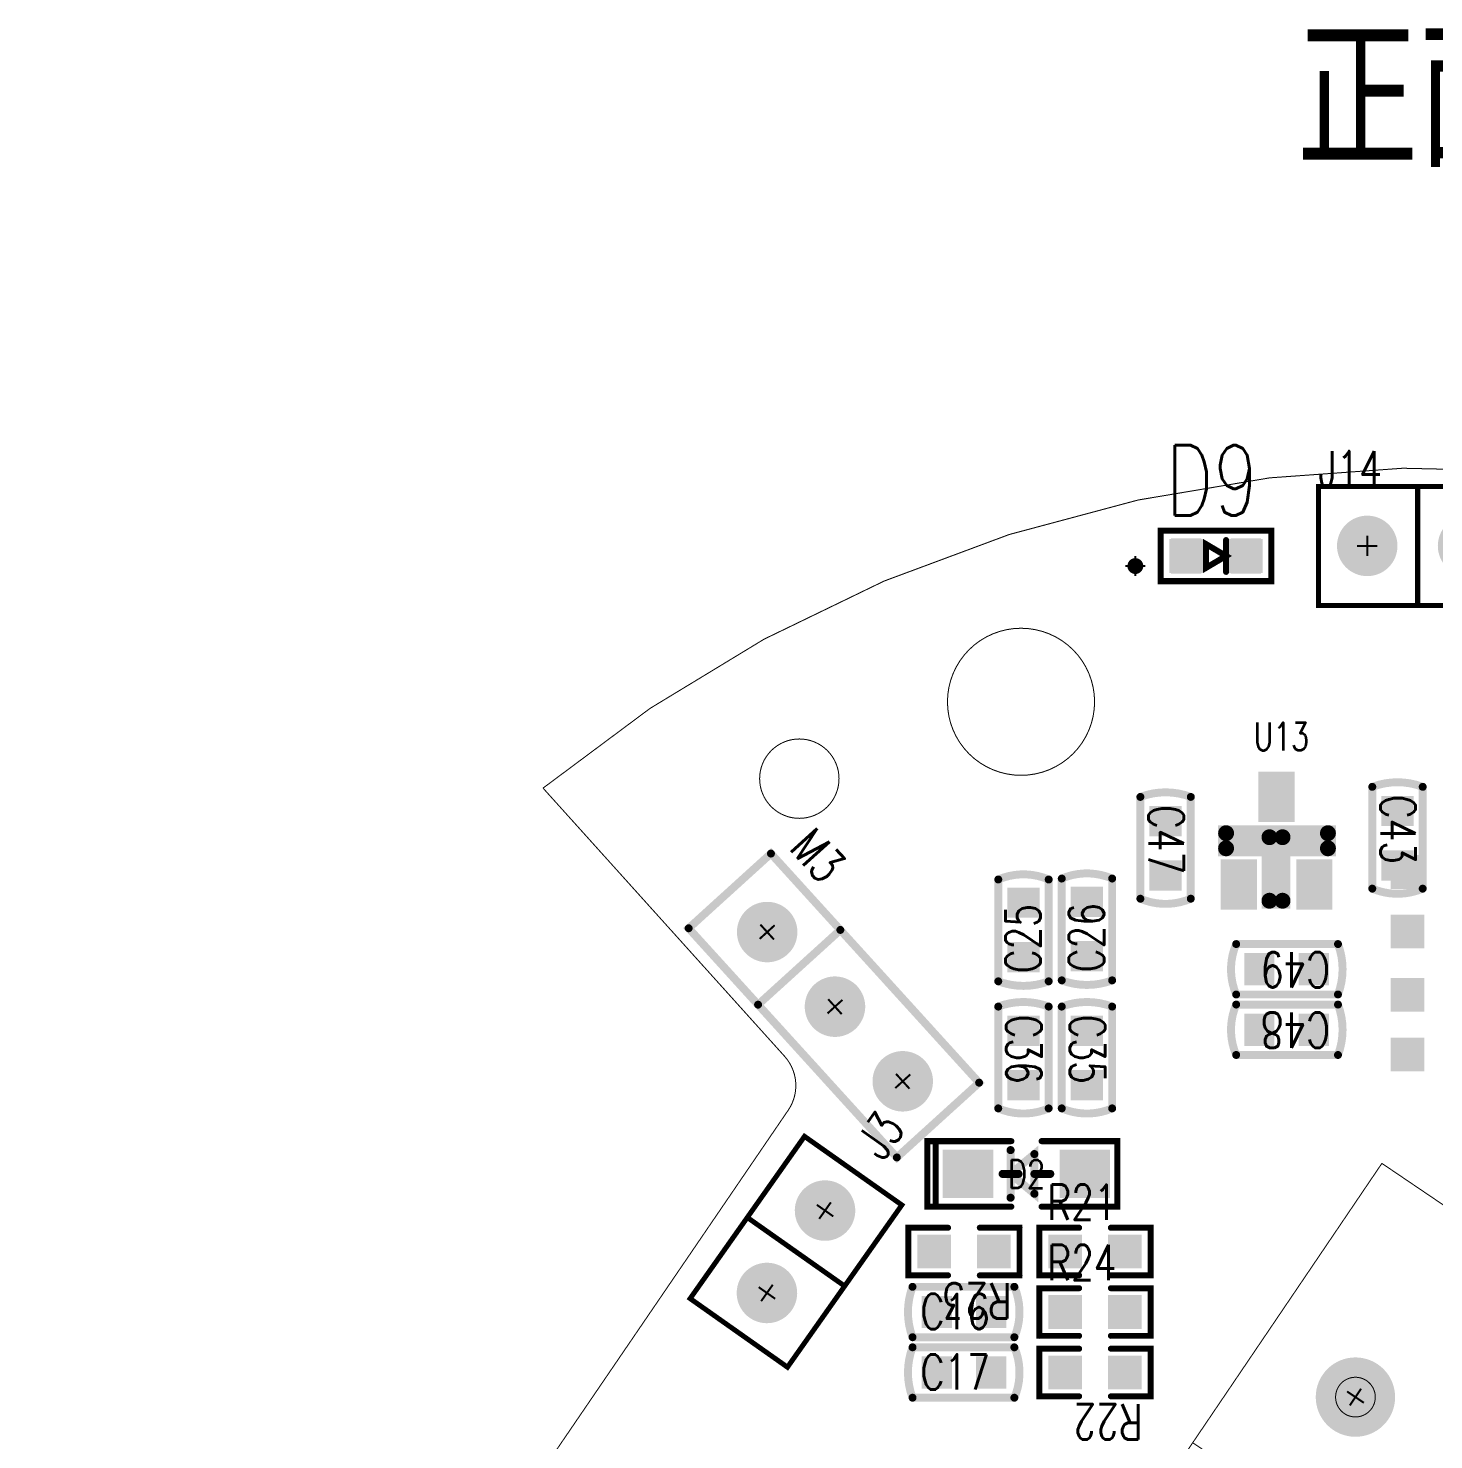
# Model space of a CAD drawing. Extents: x -79 to 36, y -58 to 47.
# Drawn here: x -35.51 to -0.1, y 11.01 to 46.57 of the extents above; entities that cross this region are included whole.
import ezdxf
from ezdxf.enums import TextEntityAlignment as Align

# ---------------------------------------------------------------- set-up
doc = ezdxf.new("R2010")
doc.units = 0
doc.header["$MEASUREMENT"] = 0
doc.linetypes.add('SIG_65', pattern=[2, 1, 1])
doc.layers.get('0').update_dxf_attribs({"linetype": 'CONTINUOUS'})
for name, color, linetype in [('BOARD_CUTOUT_00', 254, 'CONTINUOUS'), ('BOARD_OUTLINE_00', 254, 'CONTINUOUS'), ('DRIL_NPLTE_THRU_01', 5, 'CONTINUOUS'), ('DRIL_PLTE_THRU_01', 5, 'CONTINUOUS'), ('DRIL_SYMBOL', 254, 'CONTINUOUS'), ('PADS_INNER', 186, 'CONTINUOUS'), ('PADS_TOP', 186, 'CONTINUOUS'), ('PADS_XR_21', 176, 'CONTINUOUS'), ('PART_NAME_01', 254, 'CONTINUOUS'), ('PART_TOP_2DLINE_00', 254, 'CONTINUOUS'), ('PART_TOP_2DLINE_01', 254, 'CONTINUOUS'), ('PART_TOP_2DLINE_26', 2, 'CONTINUOUS'), ('VIAPTS', 5, 'CONTINUOUS')]:
    doc.layers.add(name, color=color, linetype=linetype)
doc.styles.add('W0$1', font='simplex', dxfattribs={"width": 0.75})
doc.styles.add('W0$1016', font='simplex', dxfattribs={"width": 0.75})
doc.styles.add('W0$127', font='simplex', dxfattribs={"width": 0.75})
doc.styles.add('W0$254', font='simplex', dxfattribs={"width": 0.75})

# ---------------------------------------------------------------- blocks, each defined once
blk = doc.blocks.new('SMOOTH_0$0254')
at = {"const_width": 0.0127}
blk.add_lwpolyline([(-0.00635, 0, 1), (0.00635, 0, 1)], format="xyb", close=True, dxfattribs=at)
blk = doc.blocks.new('BOARD_354')
at = {"layer": 'BOARD_CUTOUT_00', "const_width": 0.0254}
for points in [[(4.102, 8.934, 1), (7.808, 8.934, 1)], [(-0.63, 6.997, 1), (1.37, 6.997, 1)]]:
    blk.add_lwpolyline(points, format="xyb", close=True, dxfattribs=at)
at = {"layer": 'BOARD_OUTLINE_00', "const_width": 0.0254}
blk.add_lwpolyline([(0, 0, -0.345792), (0.091, -1.356), (-7.655, -12.712, -0.342864), (-8.94, -13.126), (-17.417, -10.04, 0.397948), (3.974, -53.9), (7.976, -41.585, -0.500217), (9.642, -41.016), (22.929, -50.08, -0.202089), (23.393, -50.797), (24.189, -55.314, 0.397948), (51.476, -14.856), (46.682, -15.877, -0.204816), (45.833, -15.71), (32.713, -6.76, -0.496948), (32.626, -5.009), (42.594, 3.355, 0.397948), (-6.086, 6.759)], format="xyb", close=True, dxfattribs=at)
at = {"layer": 'BOARD_OUTLINE_00'}
for p in [(0, 0), (0.091, -1.356)]:
    blk.add_blockref('SMOOTH_0$0254', p, dxfattribs=at)
blk = doc.blocks.new('PART_BODY_TOP_8')
at = {"layer": 'PART_TOP_2DLINE_01', "const_width": 0.0254}
for points in [[(-18, 8.5), (18, 8.5)], [(-18, -8.5), (-18, 8.5)], [(0, 8.5), (0, 0), (18, 0)], [(18, 8.5), (18, -8.5)], [(-18, 5.255), (-18, 5.255)], [(18, 4.91), (18, 4.91)], [(18, -8.5), (-18, -8.5)]]:
    blk.add_lwpolyline(points, dxfattribs=at)
for points in [[(-15.75, 3.25, 1), (-14.75, 3.25, 1)], [(14.75, 3.25, 1), (15.75, 3.25, 1)], [(-15.75, -3.25, 1), (-14.75, -3.25, 1)], [(14.75, -3.25, 1), (15.75, -3.25, 1)]]:
    blk.add_lwpolyline(points, format="xyb", close=True, dxfattribs=at)
at = {"layer": 'PART_TOP_2DLINE_01'}
for p in [(-18, 8.5), (-18, 8.5), (0, 8.5), (18, 8.5), (18, 8.5), (-18, 5.255), (-18, 5.255), (18, 4.91), (18, 4.91), (0, 0), (18, 0), (-18, -8.5), (-18, -8.5), (18, -8.5), (18, -8.5)]:
    blk.add_blockref('SMOOTH_0$0254', p, dxfattribs=at)
blk = doc.blocks.new('DRIL_SYMBOL_0$889')
at = {"layer": 'DRIL_SYMBOL', "const_width": 0.0508}
for points in [[(-0.254, 0), (0.254, 0)], [(0, -0.254), (0, 0.254)]]:
    blk.add_lwpolyline(points, dxfattribs=at)
blk = doc.blocks.new('DRIL_HOLE_0$889')
at = {"const_width": 0.4445}
blk.add_lwpolyline([(-0.22225, 0, 1), (0.22225, 0, 1)], format="xyb", close=True, dxfattribs=at)
blk.add_blockref('DRIL_SYMBOL_0$889', (0, 0))
blk = doc.blocks.new('PAD_13')
at = {"const_width": 1}
blk.add_lwpolyline([(0, -0.5, 1), (0, 0.5, 1)], format="xyb", close=True, dxfattribs=at)
blk = doc.blocks.new('STK_TOP_72')
at = {"layer": 'DRIL_PLTE_THRU_01'}
blk.add_blockref('DRIL_HOLE_0$889', (0, 0), dxfattribs=at)
at = {"layer": 'PADS_INNER'}
blk.add_blockref('PAD_13', (0, 0), dxfattribs=at)
at = {"layer": 'PADS_TOP'}
blk.add_blockref('PAD_13', (0, 0), dxfattribs=at)
blk = doc.blocks.new('SYM_TOP_8')
for name, p in [('PART_BODY_TOP_8', (0, 0)), ('STK_TOP_72', (-15.25, 3.25)), ('STK_TOP_72', (15.25, 3.25)), ('STK_TOP_72', (-15.25, -3.25)), ('STK_TOP_72', (15.25, -3.25))]:
    blk.add_blockref(name, p)
blk = doc.blocks.new('PART_TOP_4')
blk.add_blockref('SYM_TOP_8', (0, 0))
at = {"layer": 'PART_NAME_01', "style": 'W0$127', "width": 0.75}
blk.add_text('U14', height=0.889, dxfattribs=at).set_placement((-1.016, -2.54))
blk = doc.blocks.new('SMOOTH_0$199898')
at = {"const_width": 0.099949}
blk.add_lwpolyline([(-0.049974, 0, 1), (0.049974, 0, 1)], format="xyb", close=True, dxfattribs=at)
blk = doc.blocks.new('PART_BODY_TOP_4')
at = {"layer": 'PART_TOP_2DLINE_01', "const_width": 0.2}
blk.add_lwpolyline([(-1.4, 1.4), (6.4, 1.4), (6.4, -1.4), (-1.4, -1.4)], close=True, dxfattribs=at)
blk.add_lwpolyline([(1.2, 1.4), (1.2, -1.4)], dxfattribs=at)
at = {"layer": 'PART_TOP_2DLINE_01'}
for p in [(-1.4, 1.4), (1.2, 1.4), (6.4, 1.4), (-1.4, -1.4), (1.2, -1.4), (6.4, -1.4)]:
    blk.add_blockref('SMOOTH_0$199898', p, dxfattribs=at)
blk = doc.blocks.new('DRIL_SYMBOL_0$9')
at = {"layer": 'DRIL_SYMBOL', "const_width": 0.0508}
for points in [[(-0.254, 0), (0.254, 0)], [(0, -0.254), (0, 0.254)]]:
    blk.add_lwpolyline(points, dxfattribs=at)
blk = doc.blocks.new('DRIL_HOLE_0$9')
at = {"const_width": 0.45}
blk.add_lwpolyline([(-0.225, 0, 1), (0.225, 0, 1)], format="xyb", close=True, dxfattribs=at)
blk.add_blockref('DRIL_SYMBOL_0$9', (0, 0))
blk = doc.blocks.new('PAD_16')
at = {"const_width": 0.6}
blk.add_lwpolyline([(0, -0.3, 1), (0, 0.3, 1)], format="xyb", close=True, dxfattribs=at)
blk = doc.blocks.new('PAD_2')
at = {"const_width": 0.762}
blk.add_lwpolyline([(0, -0.381, 1), (0, 0.381, 1)], format="xyb", close=True, dxfattribs=at)
blk = doc.blocks.new('STK_TOP_22')
at = {"layer": 'DRIL_PLTE_THRU_01'}
blk.add_blockref('DRIL_HOLE_0$9', (0, 0), dxfattribs=at)
at = {"layer": 'PADS_INNER'}
blk.add_blockref('PAD_16', (0, 0), dxfattribs=at)
at = {"layer": 'PADS_TOP'}
blk.add_blockref('PAD_2', (0, 0), dxfattribs=at)
blk = doc.blocks.new('SYM_TOP_4')
for name, p in [('PART_BODY_TOP_4', (0, 0)), ('STK_TOP_22', (0, 0)), ('STK_TOP_22', (2.54, 0)), ('STK_TOP_22', (5.08, 0))]:
    blk.add_blockref(name, p)
blk = doc.blocks.new('PART_TOP_10')
blk.add_blockref('SYM_TOP_4', (0, 0))
at = {"layer": 'PART_NAME_01', "style": 'W0$127', "width": 0.75}
blk.add_text('M3', height=0.889, dxfattribs=at).set_placement((-1.2, 1.8))
blk = doc.blocks.new('PART_BODY_TOP_14')
at = {"layer": 'PART_TOP_2DLINE_00', "const_width": 0.2}
blk.add_lwpolyline([(-0.635, -1.295, 0.182182), (0.635, -1.295), (0.635, 1.27, 0.204816), (-0.635, 1.27)], format="xyb", close=True, dxfattribs=at)
at = {"layer": 'PART_TOP_2DLINE_00'}
for p in [(-0.635, 1.27), (0.635, 1.27), (-0.635, -1.295), (0.635, -1.295)]:
    blk.add_blockref('SMOOTH_0$199898', p, dxfattribs=at)
blk = doc.blocks.new('DRIL_HOLE_0')
blk.add_lwpolyline([(0, 0, 1), (0, 0, 1)], format="xyb", close=True)
blk = doc.blocks.new('PAD_3')
blk.add_lwpolyline([(0, 0, 1), (0, 0, 1)], format="xyb", close=True)
blk = doc.blocks.new('PAD_18')
at = {"const_width": 0.762}
blk.add_lwpolyline([(-0.4064, 0), (0.4064, 0)], dxfattribs=at)
blk = doc.blocks.new('STK_TOP_3')
at = {"layer": 'DRIL_NPLTE_THRU_01'}
blk.add_blockref('DRIL_HOLE_0', (0, 0), dxfattribs=at)
at = {"layer": 'PADS_INNER'}
blk.add_blockref('PAD_3', (0, 0), dxfattribs=at)
at = {"layer": 'PADS_TOP'}
blk.add_blockref('PAD_18', (0, 0), dxfattribs=at)
blk = doc.blocks.new('SYM_TOP_14')
for name, p in [('PART_BODY_TOP_14', (0, 0)), ('STK_TOP_3', (0, 0.6858)), ('STK_TOP_3', (0, -0.6858))]:
    blk.add_blockref(name, p)
blk = doc.blocks.new('PART_TOP_18')
blk.add_blockref('SYM_TOP_14', (0, 0))
at = {"layer": 'PART_NAME_01', "style": 'W0$127', "width": 0.75}
blk.add_text('C16', height=0.889, rotation=90, dxfattribs=at).set_placement((0.4318, -1.0922))
blk = doc.blocks.new('PART_TOP_19')
blk.add_blockref('SYM_TOP_14', (0, 0))
at = {"layer": 'PART_NAME_01', "style": 'W0$127', "width": 0.75}
blk.add_text('C17', height=0.889, rotation=90, dxfattribs=at).set_placement((0.4318, -1.0922))
blk = doc.blocks.new('PART_TOP_27')
blk.add_blockref('SYM_TOP_14', (0, 0))
at = {"layer": 'PART_NAME_01', "style": 'W0$127', "width": 0.75}
blk.add_text('C35', height=0.889, rotation=90, dxfattribs=at).set_placement((0.4318, -1.0922))
blk = doc.blocks.new('PART_TOP_28')
blk.add_blockref('SYM_TOP_14', (0, 0))
at = {"layer": 'PART_NAME_01', "style": 'W0$127', "width": 0.75}
blk.add_text('C36', height=0.889, rotation=90, dxfattribs=at).set_placement((0.4318, -1.0922))
blk = doc.blocks.new('SMOOTH_0$127')
at = {"const_width": 0.0635}
blk.add_lwpolyline([(-0.03175, 0, 1), (0.03175, 0, 1)], format="xyb", close=True, dxfattribs=at)
blk = doc.blocks.new('PART_BODY_TOP_20')
at = {"layer": 'PART_TOP_2DLINE_01', "const_width": 0.127}
blk.add_lwpolyline([(-2.5, 1.5), (2.5, 1.5), (2.5, -1.5), (-2.5, -1.5)], close=True, dxfattribs=at)
blk.add_lwpolyline([(0, 1.5), (0, -1.5)], dxfattribs=at)
at = {"layer": 'PART_TOP_2DLINE_01'}
for p in [(-2.5, 1.5), (0, 1.5), (2.5, 1.5), (-2.5, -1.5), (0, -1.5), (2.5, -1.5)]:
    blk.add_blockref('SMOOTH_0$127', p, dxfattribs=at)
blk = doc.blocks.new('STK_TOP_13')
at = {"layer": 'DRIL_PLTE_THRU_01'}
blk.add_blockref('DRIL_HOLE_0$889', (0, 0), dxfattribs=at)
at = {"layer": 'PADS_INNER'}
blk.add_blockref('PAD_2', (0, 0), dxfattribs=at)
at = {"layer": 'PADS_TOP'}
blk.add_blockref('PAD_2', (0, 0), dxfattribs=at)
blk = doc.blocks.new('SYM_TOP_20')
for name, p in [('PART_BODY_TOP_20', (0, 0)), ('STK_TOP_13', (-1.27, 0)), ('STK_TOP_13', (1.27, 0))]:
    blk.add_blockref(name, p)
blk = doc.blocks.new('PART_TOP_37')
blk.add_blockref('SYM_TOP_20', (0, 0))
at = {"layer": 'PART_NAME_01', "style": 'W0$127', "width": 0.75}
blk.add_text('J3', height=0.889, dxfattribs=at).set_placement((3.108, -0.486))
blk = doc.blocks.new('SMOOTH_0$40005')
at = {"const_width": 0.200025}
blk.add_lwpolyline([(-0.100012, 0, 1), (0.100012, 0, 1)], format="xyb", close=True, dxfattribs=at)
blk = doc.blocks.new('PART_BODY_TOP_32')
at = {"layer": 'PART_TOP_2DLINE_01', "const_width": 0.4001}
for points in [[(-1.27, 0.127), (1.2954, 0.127), (1.2954, -0.254), (-1.27, -0.254)], [(-0.1778, 0.0254), (0.1524, 0.0254), (0.1524, -1.5748), (-0.1778, -1.5748)]]:
    blk.add_lwpolyline(points, close=True, dxfattribs=at)
at = {"layer": 'PART_TOP_2DLINE_01'}
for p in [(-1.27, 0.127), (-0.1778, 0.0254), (0.1524, 0.0254), (1.2954, 0.127), (-1.27, -0.254), (1.2954, -0.254), (-0.1778, -1.5748), (0.1524, -1.5748)]:
    blk.add_blockref('SMOOTH_0$40005', p, dxfattribs=at)
blk = doc.blocks.new('PAD_26')
at = {"const_width": 0.914}
blk.add_lwpolyline([(-0.635, 0), (0.635, 0)], dxfattribs=at)
blk = doc.blocks.new('STK_TOP_23')
at = {"layer": 'DRIL_PLTE_THRU_01'}
blk.add_blockref('DRIL_HOLE_0', (0, 0), dxfattribs=at)
at = {"layer": 'PADS_INNER'}
blk.add_blockref('PAD_3', (0, 0), dxfattribs=at)
at = {"layer": 'PADS_TOP', "rotation": 90}
blk.add_blockref('PAD_26', (0, 0), dxfattribs=at)
blk = doc.blocks.new('SYM_TOP_32')
for name, p in [('STK_TOP_23', (0, 1.0414)), ('PART_BODY_TOP_32', (0, 0)), ('STK_TOP_23', (-0.9525, -1.1684)), ('STK_TOP_23', (0.9525, -1.1684))]:
    blk.add_blockref(name, p)
blk = doc.blocks.new('PART_TOP_64')
blk.add_blockref('SYM_TOP_32', (0, 0))
at = {"layer": 'PART_NAME_01', "style": 'W0$1', "width": 0.75}
blk.add_text('U13', height=0.7, dxfattribs=at).set_placement((-0.577, 2.213))
blk = doc.blocks.new('STK_BOT_41')
at = {"layer": 'DRIL_PLTE_THRU_01'}
blk.add_blockref('DRIL_HOLE_0', (0, 0), dxfattribs=at)
at = {"layer": 'PADS_INNER'}
blk.add_blockref('PAD_3', (0, 0), dxfattribs=at)
at = {"layer": 'PADS_TOP'}
blk.add_blockref('PAD_3', (0, 0), dxfattribs=at)
blk = doc.blocks.new('STK_BOT_42')
at = {"layer": 'DRIL_PLTE_THRU_01'}
blk.add_blockref('DRIL_HOLE_0', (0, 0), dxfattribs=at)
at = {"layer": 'PADS_INNER'}
blk.add_blockref('PAD_3', (0, 0), dxfattribs=at)
at = {"layer": 'PADS_TOP'}
blk.add_blockref('PAD_3', (0, 0), dxfattribs=at)
blk = doc.blocks.new('SYM_BOT_33')
for name, p in [('STK_BOT_41', (0, 0)), ('STK_BOT_42', (5.594, -0.045)), ('STK_BOT_41', (0, -1.375)), ('STK_BOT_42', (5.594, -1.315)), ('STK_BOT_42', (0.006, -2.585)), ('STK_BOT_42', (5.594, -2.585)), ('STK_BOT_42', (0.006, -3.855)), ('STK_BOT_42', (5.594, -3.855))]:
    blk.add_blockref(name, p)
blk = doc.blocks.new('PART_BOT_66')
blk.add_blockref('SYM_BOT_33', (0, 0))
blk = doc.blocks.new('PART_TOP_71')
blk.add_blockref('SYM_TOP_20', (0, 0))
at = {"layer": 'PART_NAME_01', "style": 'W0$127', "width": 0.75}
blk.add_text('J14', height=0.889, dxfattribs=at).set_placement((-2.5, 1.5))
blk = doc.blocks.new('SMOOTH_0$15011')
at = {"const_width": 0.0751}
blk.add_lwpolyline([(-0.038, 0, 1), (0.038, 0, 1)], format="xyb", close=True, dxfattribs=at)
blk = doc.blocks.new('PART_BODY_TOP_25')
at = {"layer": 'PART_TOP_2DLINE_01', "const_width": 0.15}
for points in [[(-0.4, 0.6), (-1.4, 0.6), (-1.4, -0.6), (-0.4, -0.6)], [(0.4, -0.6), (1.4, -0.6), (1.4, 0.6), (0.4, 0.6)]]:
    blk.add_lwpolyline(points, dxfattribs=at)
at = {"layer": 'PART_TOP_2DLINE_01'}
for p in [(-1.4, 0.6), (-0.4, 0.6), (0.4, 0.6), (1.4, 0.6), (-1.4, -0.6), (-0.4, -0.6), (0.4, -0.6), (1.4, -0.6)]:
    blk.add_blockref('SMOOTH_0$15011', p, dxfattribs=at)
blk = doc.blocks.new('PAD_22')
at = {"const_width": 0.85}
blk.add_lwpolyline([(-0.425, 0), (0.425, 0)], dxfattribs=at)
blk = doc.blocks.new('PAD_23')
at = {"const_width": 0.8}
blk.add_lwpolyline([(-0.4, 0), (0.4, 0)], dxfattribs=at)
blk = doc.blocks.new('STK_TOP_7')
at = {"layer": 'DRIL_PLTE_THRU_01'}
blk.add_blockref('DRIL_HOLE_0', (0, 0), dxfattribs=at)
at = {"layer": 'PADS_INNER'}
blk.add_blockref('PAD_3', (0, 0), dxfattribs=at)
at = {"layer": 'PADS_TOP'}
blk.add_blockref('PAD_23', (0, 0), dxfattribs=at)
at = {"layer": 'PADS_XR_21'}
blk.add_blockref('PAD_22', (0, 0), dxfattribs=at)
blk = doc.blocks.new('SYM_TOP_25')
for name, p in [('STK_TOP_7', (-0.75, 0)), ('PART_BODY_TOP_25', (0, 0)), ('STK_TOP_7', (0.75, 0))]:
    blk.add_blockref(name, p)
blk = doc.blocks.new('PART_TOP_73')
blk.add_blockref('SYM_TOP_25', (0, 0))
at = {"layer": 'PART_NAME_01', "style": 'W0$127', "width": 0.75}
blk.add_text('R21', height=0.889, dxfattribs=at).set_placement((-1.2, 0.8))
blk = doc.blocks.new('PART_TOP_79')
blk.add_blockref('SYM_TOP_14', (0, 0))
at = {"layer": 'PART_NAME_01', "style": 'W0$127', "width": 0.75}
blk.add_text('C25', height=0.889, rotation=90, dxfattribs=at).set_placement((0.4318, -1.0922))
blk = doc.blocks.new('PART_TOP_80')
blk.add_blockref('SYM_TOP_14', (0, 0))
at = {"layer": 'PART_NAME_01', "style": 'W0$127', "width": 0.75}
blk.add_text('C26', height=0.889, rotation=90, dxfattribs=at).set_placement((0.4318, -1.0922))
blk = doc.blocks.new('PART_TOP_89')
blk.add_blockref('SYM_TOP_14', (0, 0))
at = {"layer": 'PART_NAME_01', "style": 'W0$127', "width": 0.75}
blk.add_text('C43', height=0.889, rotation=90, dxfattribs=at).set_placement((0.4318, -1.0922))
blk = doc.blocks.new('PART_TOP_92')
blk.add_blockref('SYM_TOP_14', (0, 0))
at = {"layer": 'PART_NAME_01', "style": 'W0$127', "width": 0.75}
blk.add_text('C47', height=0.889, rotation=90, dxfattribs=at).set_placement((0.4318, -1.0922))
blk = doc.blocks.new('PART_TOP_93')
blk.add_blockref('SYM_TOP_14', (0, 0))
at = {"layer": 'PART_NAME_01', "style": 'W0$127', "width": 0.75}
blk.add_text('C48', height=0.889, rotation=90, dxfattribs=at).set_placement((0.4318, -1.0922))
blk = doc.blocks.new('PART_TOP_94')
blk.add_blockref('SYM_TOP_14', (0, 0))
at = {"layer": 'PART_NAME_01', "style": 'W0$127', "width": 0.75}
blk.add_text('C49', height=0.889, rotation=90, dxfattribs=at).set_placement((0.4318, -1.0922))
blk = doc.blocks.new('PART_TOP_100')
blk.add_blockref('SYM_TOP_25', (0, 0))
at = {"layer": 'PART_NAME_01', "style": 'W0$127', "width": 0.75}
blk.add_text('R22', height=0.889, dxfattribs=at).set_placement((-1.2, 0.8))
blk = doc.blocks.new('PART_TOP_101')
blk.add_blockref('SYM_TOP_25', (0, 0))
at = {"layer": 'PART_NAME_01', "style": 'W0$127', "width": 0.75}
blk.add_text('R23', height=0.889, dxfattribs=at).set_placement((-1.2, 0.8))
blk = doc.blocks.new('PART_TOP_102')
blk.add_blockref('SYM_TOP_25', (0, 0))
at = {"layer": 'PART_NAME_01', "style": 'W0$127', "width": 0.75}
blk.add_text('R24', height=0.889, dxfattribs=at).set_placement((-1.2, 0.8))
blk = doc.blocks.new('STK_BOT_7')
at = {"layer": 'DRIL_PLTE_THRU_01'}
blk.add_blockref('DRIL_HOLE_0', (0, 0), dxfattribs=at)
at = {"layer": 'PADS_INNER'}
blk.add_blockref('PAD_3', (0, 0), dxfattribs=at)
at = {"layer": 'PADS_TOP'}
blk.add_blockref('PAD_3', (0, 0), dxfattribs=at)
at = {"layer": 'PADS_XR_21'}
blk.add_blockref('PAD_22', (0, 0), dxfattribs=at)
blk = doc.blocks.new('SYM_BOT_25')
for p in [(-0.75, 0), (0.75, 0)]:
    blk.add_blockref('STK_BOT_7', p)
blk = doc.blocks.new('PART_BOT_103')
blk.add_blockref('SYM_BOT_25', (0, 0))
blk = doc.blocks.new('PART_BOT_104')
blk.add_blockref('SYM_BOT_25', (0, 0))
blk = doc.blocks.new('PART_BOT_109')
blk.add_blockref('SYM_BOT_25', (0, 0))
blk = doc.blocks.new('SMOOTH_0$1524')
at = {"const_width": 0.0762}
blk.add_lwpolyline([(-0.0381, 0, 1), (0.0381, 0, 1)], format="xyb", close=True, dxfattribs=at)
blk = doc.blocks.new('PART_BODY_TOP_355')
at = {"layer": 'PART_TOP_2DLINE_00', "const_width": 0.152}
for points in [[(0.254, 0), (-0.254, 0.3), (-0.254, -0.3), (0.254, 0)], [(0.254, 0.4), (0.254, -0.4)]]:
    blk.add_lwpolyline(points, dxfattribs=at)
at = {"layer": 'PART_TOP_2DLINE_01', "const_width": 0.152}
blk.add_lwpolyline([(-1.397, 0.635), (1.397, 0.635), (1.397, -0.635), (-1.397, -0.635)], close=True, dxfattribs=at)
at = {"layer": 'PART_TOP_2DLINE_00'}
for p in [(-0.254, 0.3), (0.254, 0.4), (0.254, 0), (0.254, 0), (-0.254, -0.3), (0.254, -0.4)]:
    blk.add_blockref('SMOOTH_0$1524', p, dxfattribs=at)
at = {"layer": 'PART_TOP_2DLINE_01'}
for p in [(-1.397, 0.635), (1.397, 0.635), (-1.397, -0.635), (1.397, -0.635)]:
    blk.add_blockref('SMOOTH_0$1524', p, dxfattribs=at)
blk = doc.blocks.new('PAD_32')
at = {"const_width": 0.762}
blk.add_lwpolyline([(-0.4445, 0), (0.4445, 0)], dxfattribs=at)
blk = doc.blocks.new('STK_TOP_6')
at = {"layer": 'DRIL_PLTE_THRU_01'}
blk.add_blockref('DRIL_HOLE_0', (0, 0), dxfattribs=at)
at = {"layer": 'PADS_INNER'}
blk.add_blockref('PAD_3', (0, 0), dxfattribs=at)
at = {"layer": 'PADS_TOP', "rotation": 90}
blk.add_blockref('PAD_32', (0, 0), dxfattribs=at)
blk = doc.blocks.new('SYM_TOP_36')
for name, p in [('STK_TOP_6', (-0.75, 0)), ('STK_TOP_6', (0.75, 0)), ('PART_BODY_TOP_355', (0, 0))]:
    blk.add_blockref(name, p)
blk = doc.blocks.new('PART_TOP_119')
blk.add_blockref('SYM_TOP_36', (0, 0))
at = {"layer": 'PART_NAME_01', "style": 'W0$254', "width": 0.75}
blk.add_text('D9', height=1.778, dxfattribs=at).set_placement((-1.27, 1.016))
blk = doc.blocks.new('SMOOTH_0$2032')
at = {"const_width": 0.1016}
blk.add_lwpolyline([(-0.0508, 0, 1), (0.0508, 0, 1)], format="xyb", close=True, dxfattribs=at)
blk = doc.blocks.new('PART_BODY_TOP_356')
at = {"layer": 'PART_TOP_2DLINE_01', "const_width": 0.1524}
for points in [[(-0.381, 0.8255), (-2.286, 0.8255), (-2.286, -0.8255), (-0.381, -0.8255)], [(0.381, 0.8255), (2.286, 0.8255), (2.286, -0.8255), (0.381, -0.8255)], [(2.0955, 0.8255), (2.5, 0.8255), (2.5, -0.8255), (2.0955, -0.8255)]]:
    blk.add_lwpolyline(points, dxfattribs=at)
at = {"layer": 'PART_TOP_2DLINE_26', "const_width": 0.2032}
blk.add_lwpolyline([(-0.2, 0.5), (0.4, 0), (-0.2, -0.5)], close=True, dxfattribs=at)
for points in [[(0.4, -0.6), (0.4, 0.6)], [(-0.2, 0), (-0.6, 0)], [(0.2, 0), (0.6, 0)]]:
    blk.add_lwpolyline(points, dxfattribs=at)
at = {"layer": 'PART_TOP_2DLINE_01'}
for p in [(-2.286, 0.8255), (-0.381, 0.8255), (0.381, 0.8255), (2.0955, 0.8255), (2.286, 0.8255), (2.5, 0.8255), (-2.286, -0.8255), (-0.381, -0.8255), (0.381, -0.8255), (2.0955, -0.8255), (2.286, -0.8255), (2.5, -0.8255)]:
    blk.add_blockref('SMOOTH_0$1524', p, dxfattribs=at)
at = {"layer": 'PART_TOP_2DLINE_26'}
for p in [(-0.2, 0.5), (0.4, 0.6), (-0.6, 0), (-0.2, 0), (0.2, 0), (0.4, 0), (0.6, 0), (-0.2, -0.5), (0.4, -0.6)]:
    blk.add_blockref('SMOOTH_0$2032', p, dxfattribs=at)
blk = doc.blocks.new('PAD_33')
at = {"const_width": 1.219}
blk.add_lwpolyline([(-0.635, 0), (0.635, 0)], dxfattribs=at)
blk = doc.blocks.new('STK_TOP_89')
at = {"layer": 'DRIL_PLTE_THRU_01'}
blk.add_blockref('DRIL_HOLE_0', (0, 0), dxfattribs=at)
at = {"layer": 'PADS_INNER'}
blk.add_blockref('PAD_3', (0, 0), dxfattribs=at)
at = {"layer": 'PADS_TOP'}
blk.add_blockref('PAD_33', (0, 0), dxfattribs=at)
blk = doc.blocks.new('SYM_TOP_37')
for name, p in [('PART_BODY_TOP_356', (0, 0)), ('STK_TOP_89', (-1.4732, 0)), ('STK_TOP_89', (1.4732, 0))]:
    blk.add_blockref(name, p)
blk = doc.blocks.new('PART_TOP_125')
blk.add_blockref('SYM_TOP_37', (0, 0))
at = {"layer": 'PART_NAME_01', "style": 'W0$1016', "width": 0.75}
blk.add_text('D2', height=0.7112, rotation=180, dxfattribs=at).set_placement((0, 0), align=Align.MIDDLE_CENTER)
blk = doc.blocks.new('DRIL_SYMBOL_0$2')
at = {"layer": 'DRIL_SYMBOL', "const_width": 0.0508}
for points in [[(-0.254, 0), (0.254, 0)], [(0, -0.254), (0, 0.254)]]:
    blk.add_lwpolyline(points, dxfattribs=at)
blk = doc.blocks.new('DRIL_HOLE_0$2')
at = {"const_width": 0.1}
blk.add_lwpolyline([(-0.05, 0, 1), (0.05, 0, 1)], format="xyb", close=True, dxfattribs=at)
blk.add_blockref('DRIL_SYMBOL_0$2', (0, 0))
blk = doc.blocks.new('PAD_45')
at = {"const_width": 0.2}
blk.add_lwpolyline([(0, -0.1, 1), (0, 0.1, 1)], format="xyb", close=True, dxfattribs=at)
blk = doc.blocks.new('STK_TOP_93')
at = {"layer": 'DRIL_PLTE_THRU_01'}
blk.add_blockref('DRIL_HOLE_0$2', (0, 0), dxfattribs=at)
at = {"layer": 'PADS_INNER'}
blk.add_blockref('PAD_45', (0, 0), dxfattribs=at)
at = {"layer": 'PADS_TOP'}
blk.add_blockref('PAD_45', (0, 0), dxfattribs=at)
blk = doc.blocks.new('SYM_TOP_1')
blk.add_blockref('STK_TOP_93', (0, 0))

msp = doc.modelspace()

# ---------------------------------------------------------------- block references
for name, p in [('PART_TOP_119', (-5.588, 33.274)), ('PART_TOP_71', (-0.508, 33.528)), ('BOARD_354', (-16.455, 20.666)), ('PART_TOP_64', (-4.064, 26.162)), ('PART_TOP_79', (-10.438, 23.852)), ('PART_TOP_80', (-8.839, 23.876)), ('PART_TOP_73', (-8.636, 15.748)), ('PART_TOP_102', (-8.636, 14.224))]:
    msp.add_blockref(name, p)
at = {"xscale": -1}
for name, p, rotation in [('PART_BOT_109', (-5.588, 33.274), 180), ('PART_BOT_104', (-0.762, 24.562), 90), ('PART_BOT_66', (-9.525, 19.355), 180), ('PART_BOT_103', (-0.762, 21.463), 90)]:
    msp.add_blockref(name, p, dxfattribs=dict(at, rotation=rotation))
for name, p, rotation in [('PART_TOP_92', (-6.858, 25.908), 180), ('PART_TOP_89', (-1.016, 26.162), 180), ('PART_TOP_10', (-16.895, 23.798), 312.249), ('PART_TOP_94', (-3.81, 22.86), 90), ('PART_TOP_28', (-10.439, 20.625), 180), ('PART_TOP_27', (-8.839, 20.625), 180), ('PART_TOP_93', (-3.81, 21.336), 90), ('PART_TOP_37', (-16.169, 15.742), 54.81199999999999), ('PART_TOP_125', (-10.363, 17.704), 180), ('PART_TOP_4', (8.73, 0.839), 145.898), ('PART_TOP_101', (-11.938, 15.748), 180), ('PART_TOP_18', (-11.938, 14.224), 270), ('PART_TOP_19', (-11.938, 12.7), 270), ('PART_TOP_100', (-8.636, 12.7), 180)]:
    msp.add_blockref(name, p, dxfattribs=dict(rotation=rotation))
at = {"layer": 'VIAPTS', "linetype": 'SIG_65'}
msp.add_blockref('SYM_TOP_1', (-7.62, 33.02), dxfattribs=at)

# ---------------------------------------------------------------- texts
at = {"linetype": 'Continuous', "insert": (-3.557, 46.404), "char_height": 3, "width": 23.63447, "attachment_point": 1, "style": 'W0$254'}
msp.add_mtext('{\\fSimSun|b0|i0|c134|p2;正面}', dxfattribs=at)

doc.saveas('drawing.dxf')
